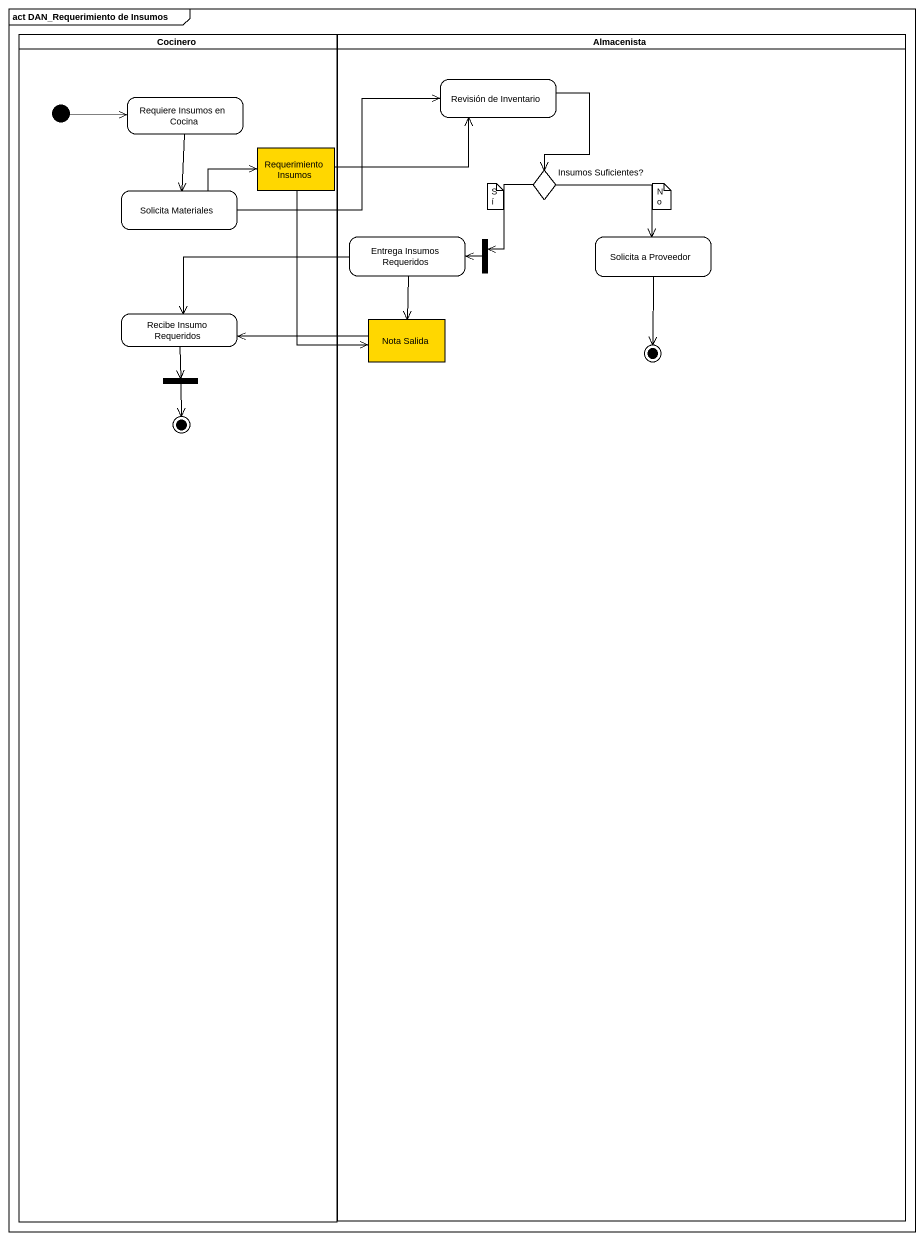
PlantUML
@startuml
mainframe act DAN_Requerimiento de Insumos
hide empty description
state Cocinero <<partition>> {
  state "Requiere Insumos en Cocina" as Requiere_Insumos_en_Cocina
  state "Requerimiento Insumos" as Requerimiento_Insumos <<object>> #FFD700
  state "Solicita Materiales" as Solicita_Materiales
  state "Recibe Insumo Requeridos" as Recibe_Insumo_Requeridos
  state fork2 <<fork>>
  [*] -right-> Requiere_Insumos_en_Cocina
  fork2 --> [*]
}
state Almacenista <<partition>> {
  state "Revisión de Inventario" as Revisión_de_Inventario
  state "Insumos Suficientes?" as Insumos_Suficientes <<choice>>
  state "Entrega Insumos Requeridos" as Entrega_Insumos_Requeridos
  state fork1 <<fork>>
  state "Solicita a Proveedor" as Solicita_a_Proveedor
  state "Nota Salida" as Nota_Salida <<object>> #FFD700
  Solicita_a_Proveedor --> [*]
}
Requiere_Insumos_en_Cocina --> Solicita_Materiales
Revisión_de_Inventario --> Insumos_Suficientes
Requerimiento_Insumos -right-> Revisión_de_Inventario
Requerimiento_Insumos --> Nota_Salida
Insumos_Suficientes --> fork1
Insumos_Suficientes --> Solicita_a_Proveedor
Solicita_Materiales -right-> Revisión_de_Inventario
Solicita_Materiales -right-> Requerimiento_Insumos
Entrega_Insumos_Requeridos -left-> Recibe_Insumo_Requeridos
Entrega_Insumos_Requeridos --> Nota_Salida
fork1 -left-> Entrega_Insumos_Requeridos
Recibe_Insumo_Requeridos --> fork2
Nota_Salida -left-> Recibe_Insumo_Requeridos
note as N1
  Sí
end note
note as N2
  No
end note
@enduml
